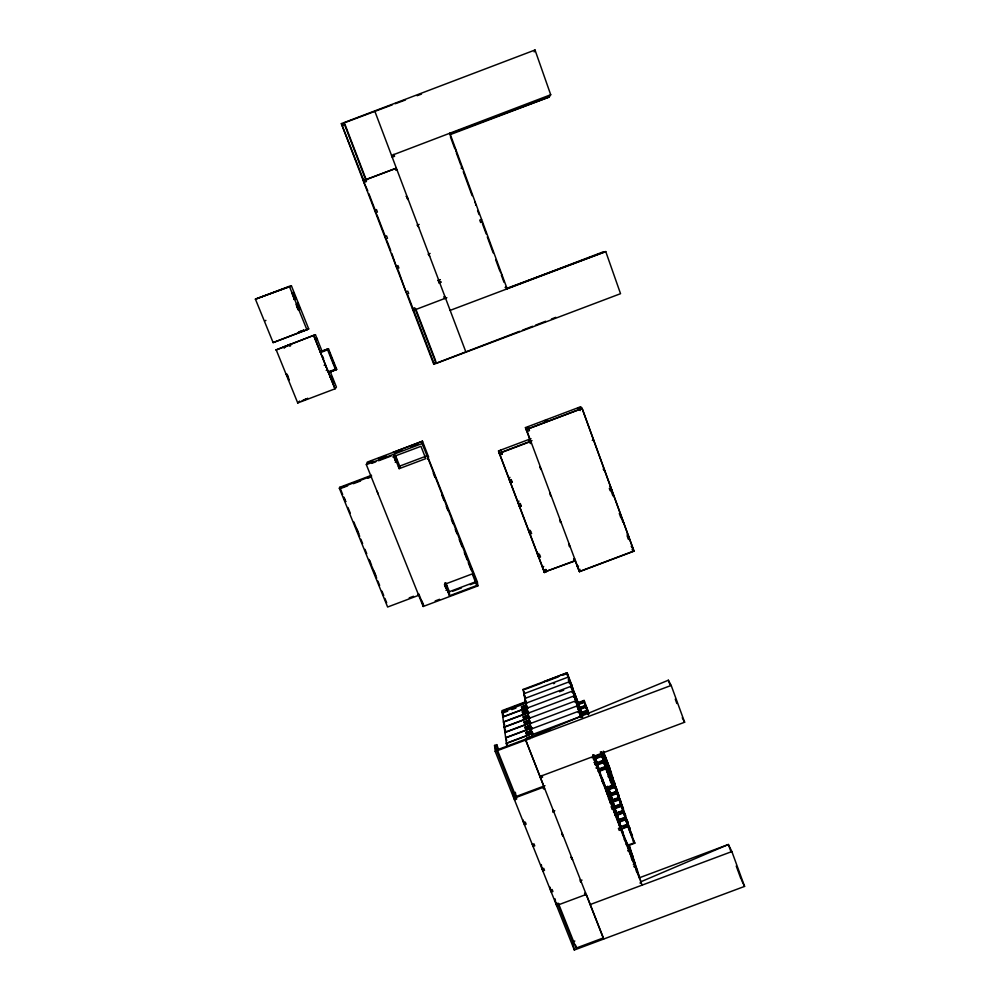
<?xml version="1.0" encoding="UTF-8"?>
<svg xmlns="http://www.w3.org/2000/svg" width="1000" height="1000" viewBox="0 0 1000 1000"><rect width="100%" height="100%" fill="white"/><g stroke="black" fill="none" stroke-linecap="round" stroke-linejoin="round"><path stroke-width="1.5" d="M519.562 331.312L436.1 363.263L436.15 362.137L433.862 363L433.775 364.325L620.538 293.688L605.75 251.575L506.538 288.463M477.35 581.788L477.825 585.925L423.188 606.487L423.263 605.087M470.138 584.7L477.375 581.975L428.35 458.3L428.462 456.55M418.8 593.95L418.7 595.312L387.625 607.025L339.338 488.237L339.762 487.3L371.287 475.387L371.587 476.138L339.338 488.237M427.55 459.288L428.45 456.675L422.45 441.163L392.837 452.45M440.962 282.15L439.137 282.875L438.275 280.262L440.075 279.587M477.825 585.925L422.212 443.525L422.45 441.163M455.05 147.587L454.888 148.925L450.387 136.738M455.775 151.375L455.95 150.062M439.137 282.875L438.275 280.262M393.062 456.75L420.962 446.312L425.775 458.625L399.162 468.675L399.688 466.112M396.712 462.287L397.088 460.625L395.188 455.838M394.888 455.962L396.775 460.737L396.413 462.4L394.562 455.238L394.087 456.838L396.238 461.987M394.087 456.838L394.562 455.238M371 476.287L371.287 475.387M423.188 606.487L366.337 464.625L367.262 462.113L422.438 441.275M534.15 51.925L535.013 50L341.35 123.625L433.775 364.325M474.7 202.738L475.087 202.037M413.488 309.9L413.113 310.525L446.838 297.688M475.588 205.138L475.988 204.462M506.3 288.55L507.175 288.888L449.8 133.075L449.688 134.825L549.237 97.025L550.712 94.75L535.013 50M330.513 377.488L333.5 383.462L331.312 376.863M333.137 383.6L331.163 376.925L333.5 383.462M332.725 383.75L333.462 382.788M332.262 379.688L331.625 380.275M330.662 377.775L331.388 377.15M336.712 369.375L328.6 372.688L336.712 369.375L328.45 348.688L320.725 351.613L320.55 352.587L328.062 349.588M302.1 400.712L307.9 398.375L304.075 399.825M329.012 372.287L328.338 372.038L335.812 368.963M481.925 222.362L482.475 221.812L480.65 222.512L479.75 220.1L481.587 219.4M276.212 349.862L297.738 402.962L299.688 401.062M407.325 293.85L408.688 293.575L407.775 291.2L405.962 291.887L398.175 270.038M321.875 350.775L320.288 351.938L328.45 348.688M615.712 814.163L616.263 814.675M288.637 379.588L288.538 380.1M287.413 375.25L287.413 375.25A19.712 0.725 -21 0 1 287.55 375.075M316.825 340.312L316.337 337.663L317.288 340.087M315.425 334.688L276.112 349.913L315.425 334.688L322.125 351.413M289.5 345.625L290.45 345.163M289.662 345.275L290.338 344.9L283.475 347.612L284.175 347.238M290.663 345.675L290.138 344.387L289.45 344.75L289.975 346.05M306.85 329.825L308.7 328.913L291.462 285.963L255.413 299.15L273.125 342.6L306.925 329.787L289.35 286.288L255.538 299.125M303.025 330.9L303.975 330.775L303.125 330.513M303.188 330.662L303.8 330.363L300.538 331.488M273.125 342.6L308.7 328.913M640.95 881.725L728.375 844.5L731.862 851.562L744.587 886.4L574.325 950L495.225 751.462L494.55 745.45L496.712 744.638L498.438 748.975M539.663 775.638L539.837 776.525L684.625 722.237L671.188 685.438L668.35 680.225L525.388 739.262L497.3 749.8L515.925 796.575L544.987 785.688M522.463 330.188L532.612 326.275M535.513 325.163L545.662 321.25M551.462 319.012L555.812 317.337M506.775 288.738L603.587 251.725M341.35 123.625L364.25 181.663L363.212 180.562L396.362 168.175L365.737 179.812L343.938 122.975L392.325 104.812M342.7 125.512L345.062 124.612L366.6 180.775L365.588 179.65L366.325 181.562L363.95 182.475L367.75 190.775M550.712 94.75L391.55 155.438M392.2 157.2L394.575 156.287L393.85 154.362M397 169.913L395.95 170.325L395.312 168.575M461.138 168.225L462.45 167.725L462.212 168.825L461.312 166.388M407.863 198.575L406.35 196.213L408.275 199.375M406.35 196.213L407.362 196.962M417.262 225.062L418.7 227.288M417.312 225.138L419.137 224.438M291.462 285.963L255.413 299.15M291.988 293.012L293.275 292.525L295.812 298.825L294.525 299.312M293.65 296.275L294.15 296.188M293.85 299.475L295.15 298.988M297.1 303.7L298.387 303.212M430.1 253.438L428.275 254.125L429.688 256.312M297.663 303.888L299.713 309M298.45 309.413L296.312 304.6M298.387 310.012L296.337 304.312M299.163 331.775L303.5 330.3M298.075 332.775L303.863 330.525M438.237 280.487L440.062 279.775M439.162 282.613L440.962 281.938M290.138 344.387L283.263 347.1L283.975 346.725L284.5 348.013M315.988 340.462L317.488 339.837M412.413 308.688L414.738 307.8L436.1 363.263M444.85 296.4L443.812 296.8L444.513 298.637M505.075 287.488L506.375 287L505.637 286.725M605.75 251.575L450.15 310.375M286.112 374.15L286.762 373.913M286.95 374.812L288.587 378.237M324.15 365.275L325.438 364.787M326.225 370.45L327.512 369.963M330.238 377.275L331.512 376.788L333.975 382.925L332.7 383.413M332.537 379.938L331.9 380.525M297.738 402.962L335.062 388.8L313.75 335.637L335 388.875L336.45 387.15L330.025 371.112M368.312 462.575L372.7 460.913M378.537 458.713L385.838 455.95M394.387 452.725L401.65 449.988M410.363 446.688L417.625 443.95M366.337 464.625L422.212 443.525M371.625 463.387L375.812 461.812M378.6 460.763L391.163 456.012M393.225 457.163L393.888 456.912M289.05 379.9L286.537 374.438M395.65 460.737L396.3 460.487L394.775 456.637M395.275 462.35L395.938 462.1L394.4 458.212M340.462 488.562L347.625 485.863M353.363 483.688L360.538 480.988M367.713 478.275L370.588 477.188M398.438 466.587L425.975 456.188M427.587 458.587L428.35 458.3M529.4 441.25L530.4 440.875L525.438 427.6L580.525 406.8L582.175 408.5L634.012 551.175L579.5 571.688L575.288 561.112M526.438 429.55L582.175 408.5M529.75 439.137L530.9 441.438L499.275 453.375L498.525 450.925L531 438.675M499.212 453.137L532.013 440.637M502.113 453.925L499.938 455.125L499.188 452.65M530.388 443.25L531.4 442.863M592.275 440.4L593.538 439.925M509.975 477.375L508.725 477.837L510.45 482.85L512.087 481.8M539.8 466.925L540.312 466.725M509.562 480.05L510.85 479.562M509.6 480.625L511.238 479.562M540.638 469.15L541.138 468.963M519.025 501.138L517.75 501.625L519.575 506.925L521.188 505.825M518.575 503.812L519.812 503.35M518.737 504.7L520.35 503.612M549.663 493.312L550.163 493.125M550.688 495.95L549.85 493.725M528.763 530.7L530 530.237M530.15 530.988L531.638 533.475L529.888 534.138L527.938 528.525M529.05 531.938L530.8 531.275M559.587 519.9L560.087 519.712M560.413 522.1L560.913 521.912M471.425 568.888L472.163 568.612M409.237 597.863L413.462 596.275M417.675 594.675L418.425 594.4M446.375 587.038L445.9 587.587L447.125 587.125L445.425 582.825M538.775 553.425L537.55 553.888L538.787 557.6L540.35 556.425M539.025 554.438L540.525 556.95M539.7 554.763L537.962 555.425L536.737 551.725M445.938 590.262L447.175 589.8L447.125 587.125M568.612 544.062L569.1 543.875M448.137 592.163L476.362 581.538L476.8 585.475L449.475 595.775L444.888 584.212L472.275 573.9L476.8 585.475M569.425 546.237L569.925 546.05M452.762 591.237L461.45 587.962M435.213 600.938L439.55 599.3M543.725 566.487L542.5 566.95L544.438 572.525L546.675 571.675L545.85 569.45L544.862 569.825M627.3 536.725L628.538 536.25L627.175 534.275M628.088 538.9L629.325 538.438L627.288 535.438L628.75 539.475M543.8 570.837L546.038 569.987M573.625 559L574.612 558.625M544.25 571.975L575.475 560.837L574.487 561.213L573.85 559.525M544.312 572.163L575.325 560.487M578.525 566.038L577.3 566.5L578.8 569.825L580.037 569.362M632.05 549.788L633.288 549.312L631.2 546.213M579.425 571.5L633.9 551L582.087 408.413L526.388 429.45L579.5 571.688M571.65 684.725L567.075 672.7L543.5 681.775M532.325 737.5L523.088 689.438L567.137 672.9M525.325 689.25L542.312 682.875M543.725 682.35L544.725 681.963M546.1 681.45L558.488 676.8M562.625 675.25L566.75 673.7L581.213 711.775M553.6 683.688L554.612 683.3M524.825 698.475L569.8 681.575M569.15 682.938L570.175 682.55M525.712 701.725L501.962 710.65L506.788 746.137M504.2 710.462L508.425 708.875M512.65 707.288L523.913 703.062M503.55 712.725L507.675 711.175M511.8 709.625L515.938 708.075M559.55 691.75L563.688 690.188M570.575 687.6L571.613 687.212M571.362 687.812L572.525 687.55L571.587 684.525M523.862 706.25L524.163 707.862L521.912 708.65L521.512 706.775L525.725 705.675M525.675 705.562L521.625 707.087L522.112 708.637M521.675 707.2L523.65 706.325M521.788 708.35L525.862 706.812L525.562 705.25M521.862 708.538L525.938 707.013M502.8 716.85L527.925 707.425M502.837 717.075L527.962 707.638M526.7 708.263L572.7 690.987L582.65 717.062M572.038 692.375L573.075 691.988M526.875 711.925L522.762 713.462L522.4 711.663L526.487 710.125L522.513 711.975L523.013 713.562L524.688 712.938M525.075 712.788L524.725 711.012L526.562 710.325L526.925 712.038M522.625 712.25L526.725 710.713M573.288 693.175L574.3 692.8L576.538 698.962L575.225 699.475M526.875 711.1L522.775 712.638L522.4 711.663M522.688 713.275L526.8 711.725L526.487 710.125M524.862 712.812L526.962 712.15M574.775 694.325L579.075 707.1L578.038 707.487M528.888 712.35L503.488 721.888L504.65 724.987M503.525 722.113L528.925 712.575M527.675 713.325L574.2 695.863L582.238 716.912M574.2 696.162L575.525 695.688M573.525 697.262L575.5 696.7M574.263 697.237L575.288 696.85M527.837 716.938L523.675 718.5L523.3 716.663L527.612 715.537L523.425 716.975L523.825 718.9M575.337 697.025L574.837 695.075M526.013 717.812L525.662 716.012L527.525 715.312L527.875 717.062M523.525 717.25L527.675 715.7M575.05 697.8L576.062 697.425M527.825 716.087L523.688 717.65L523.3 716.663M523.6 718.312L527.762 716.75L527.45 715.113M523.725 718.625L527.925 717.175M529.875 717.4L504.188 727.038L505.7 731.012M504.225 727.262L529.913 717.625M575.05 702.262L576.112 701.85M576.825 701.825L576.312 699.825M528.5 720.4L528.862 722.2L524.612 723.662L524.225 721.775L528.587 720.638M528.538 720.525L524.35 722.1L524.862 723.75M524.4 722.212L526.45 721.312M576.237 702.763L577.55 702.212M577.212 706.875L579.15 706.038L577.975 702.725L584.075 700.438L588.862 713.05M577.212 703.438L583.75 701.112L588.575 713.962M524.538 723.462L528.737 721.875L528.413 720.212M526.925 722.788L528.725 722.312M576.725 704.35L578.038 703.775L577.337 702.15M578.375 704L584.487 701.712L584.075 700.438M504.9 732.3L530.887 722.55M578.562 704.488L584.163 702.387L583.75 701.112M504.938 732.537L530.925 722.788M577.475 705.675L578.513 705.288M578.237 705.487L529.688 723.8L531.75 729.075M577.288 707.1L579.212 706.25M529.538 725.738L525.3 727.325L525.887 729.737L525.175 727.013L529.587 725.863M525.35 727.45L527.425 726.538M588.888 713.763L585.65 705.275L579.487 707.588L580.675 710.938L579.65 711.325M528.4 726.95L525.575 728.012L525.175 727.013M579.675 708.062L585.325 705.95L588.275 713.9M525.487 728.725L529.738 727.125L529.412 725.413M525.562 728.925L529.738 727.125M578.525 709.087L579.575 708.7L578.85 707.038M525.612 729.05L529.913 727.575L529.487 725.625M578.25 709.35L579.312 708.95M525.725 729.338L529.975 727.738M579.9 708.888L586.075 706.562L585.65 705.275M580.087 709.375L585.75 707.25L585.325 705.95M531.912 727.825L505.637 737.688L506.775 740.562M505.675 737.925L531.962 728.062M579.012 710.638L580.05 710.25M579.712 711.538L580.75 711.15M579.888 711.737L579.362 709.675M578.2 712.6L579.3 712.188M528.225 732.05L528.787 733.763L526.587 734.438L526.15 732.362L530.612 731.2M528.962 733.612L528.587 731.675L530.513 730.95L530.9 732.825L528.913 733.438M530.562 731.075L526.275 732.688L526.8 734.412M580.375 712.387L580.775 714.237M526.325 732.812L528.413 731.875M526.388 732.962L529.237 731.9M582.65 712.5L586.938 710.9M526.462 734.112L530.763 732.5L530.438 730.75M580.087 714.137L581.138 713.737L577.812 704.7M526.55 734.325L530.85 732.712M581.45 713.875L587.7 711.538L587.263 710.212L581.038 712.55L582.238 715.95L581.2 716.338M526.7 734.725L531.013 733.112M581.638 714.375L587.362 712.225L588.387 714.912M533.038 733.2L506.388 743.2L507.537 746.1M533.088 733.438L506.425 743.45L507.575 746.35M580.312 716.05L581.388 715.65M567.075 672.7L580.538 716.488L531.8 734.788L532.212 735.825M581.275 716.562L582.312 716.175M540.85 732.588L541.512 732.337M545.775 730.738L550.025 729.137M527.463 739.638L527.137 737.837L531.65 736.663M531.6 736.538L527.137 737.837M527.312 738.288L529.438 737.35M495.225 751.462L671.188 685.438M539.812 776.375L541.975 775.562L542.6 777.15L540.425 777.962M593.875 755.987L596.987 764.762L594.712 759.75M594.25 756.612L594.738 758.65M594.987 760.938L596.138 760.5L594.763 756.637L601.613 754.075L608.675 772.862L608.138 771.213M592.038 757.825L593.237 757.375M594.163 757.525L597.9 769.575M596.225 756.7L598.737 755.763M595.262 758.25L602.125 755.675L601.613 754.075M593.375 759.175L594.55 758.737M595.475 758.787L601.763 756.425M602.712 757.438L605.15 756.525L611.475 773.3L605.15 756.525M595.075 761.2L596.213 760.775M594.2 762.387L595.4 761.938L593.787 756.75M603.175 758.875L605.625 757.95M594.288 762.675L595.8 762.188M595.2 763.162L596.362 762.725M599.425 762.35L603.225 760.925L609.975 778.863L603.75 762.275M594.975 764.4L596.163 763.95M595.062 764.688L596.25 764.237M597.188 764.412L604.138 761.8L603.6 760.163L596.675 762.763L598.062 766.7M597.4 764.95L603.763 762.562M604.5 762.913L606.975 761.988L607.463 763.45L604.975 764.375M603.812 763.725L606.638 762.663L617.263 790.638L616.737 789.062M597.562 766.8L598.837 769.6L605.275 767.188L612.1 785.35L605.675 787.763M596.987 767.412L598.15 766.975M595.925 767.987L597.125 767.537L595.487 762.225M544.575 788.612L543.612 788.975L542.825 786.5L543 787.387M599.163 770.738L606.188 768.1L605.65 766.413L598.625 769.05L603.462 784.112M598.075 771.462L599.25 771.012M606.325 768.5L608.825 767.575L609.325 769.062L606.825 770.013M599.362 771.287L605.812 768.863M608.2 774.225L610.725 773.275L611.237 774.812L608.7 775.763M601.175 777.438L600.388 775.387M607.987 776.6L610.9 775.512L610.388 773.975L621.337 802.862L620.788 801.213M602.425 779.538L601.962 777.375L604.625 784.712L603.775 782.675M601.987 781.625L603.15 781.188M610.112 780.088L612.675 779.125L619.275 796.675L608.488 768.25L608.987 769.75M609.987 780.7L612.325 779.825L623.462 809.188L612.325 779.825M610.625 781.65L613.188 780.688L612.675 779.125M610.5 782.275L612.85 781.4M612.325 783.95L612.9 785.675L605.875 788.312L605.125 786.025M607.75 787.85L620.862 829.75L619.2 830.375L618.438 828.388L620.1 827.763M611.938 786.7L614.312 785.812L625.625 815.675L625.037 813.938M606.075 789.25L607.212 788.825M553.025 810.1L553.325 812.3L553.625 811.175M608.713 789.137L615.188 786.712L614.663 785.1L608.2 787.525L612.7 801.65L619.338 799.163L618.775 797.487L612.163 799.963L618.425 798.213L630.1 829.1L629.5 827.288M607.775 789.638L608.85 789.237M554.812 810.738L553.138 811.363L553.325 812.3M606.188 791.413L607.35 790.975M606.287 791.7L607.438 791.263M607.513 791.4L608.625 790.987M607.6 791.675L608.713 791.263M608.375 791.538L609.45 791.125M607.513 792.35L607.987 793.012M609 792.175L609.987 794.887M606.938 793.35L608.088 792.925M607.025 793.637L609.338 792.85M608.312 793.55L609.425 793.138M609.087 793.8L610.175 793.4M607.3 794.513L609.15 793.9L611.888 802.562M627.25 820.537L627.837 822.3L616.337 791.938L610.15 793.675L616.688 791.225L617.238 792.862L610.675 795.325M608.112 795.725L609.25 795.3M607.938 796.012L609.087 795.588M608.263 798.037L609.438 797.6M611.025 798.575L611.8 801.4L611.725 800.387M609.012 800.013L610.188 799.575M610.15 799.775L611.362 799.237M610.337 799.95L611.45 799.525M611.075 800.062L612.175 799.663M610.075 800.85L611.213 800.425L612.038 804.1M609.938 802.412L611.35 801.912L614.025 809.3L613.325 807.1L612.175 807.537M610.2 803.138L611.362 802.7M612.35 804.112L613.462 803.7M611.95 805.475L613.088 805.05M611.2 806.8L613.438 805.788M612.4 806.5L613.538 806.075M611.3 807.1L612.475 806.663M613.1 806.488L614.212 806.075M619.325 805.088L614.212 806.413L620.913 803.9L621.475 805.625L614.763 808.138L612.788 801.938M612.95 808.263L614.075 807.788M611.962 808.787L613.138 808.337M612.062 809.087L613.237 808.65M614.712 808.25L616.325 811.925M614.412 810.625L615.538 810.2M614.062 812.188L615.212 811.762M615.237 811.838L616.013 813.85M615.188 813.062L616.312 812.638M532.275 844.463L533.95 843.838L534.75 845.837L533.075 846.462M562.663 836.062L562.362 833.888M615.087 815.025L616.225 814.55M614.925 815.462L616.1 815.025M623.312 812.975L617.087 815.312L615.05 808.95M617.312 819.788L618.45 819.362M624.963 817.95L618.475 819.775L625.325 817.2L625.938 819.013L619.05 821.587L616.975 815.075M619.25 822.125L625.562 819.762L631.1 834.3M620.475 826.338L623.162 833.763M620.675 826.7L627.625 824.1L628.237 825.95L621.188 828.6L619.15 821.888M620.925 826.75L619.65 822.862M623.425 826.287L627.25 824.85L634.025 842.887L627.663 845.263M571.287 858.025L571.075 857.025L572.55 859.825L571.775 857.85M624.2 839.675L625.35 839.237M624.95 839.613L625.725 841.6M626.087 844.613L627.225 844.188L631.237 856.7M627.863 845.8L634.812 843.2L634.175 841.3M628.85 848.062L629.412 850.487M628.05 848.612L629.2 848.175M629.237 849.35L630.35 848.938M629.338 849.663L630.45 849.237L628.7 844.587M628 850.65L629.163 850.212M628.112 850.975L629.263 850.537M629.362 851.087L630.05 850.837M629.487 852.312L630.638 851.888M629.587 852.638L630.737 852.2M630.625 853.263L628.1 845.725L631.987 858.675M631.525 856.438L632.65 856.025M631.362 858.462L632.513 858.025M550.462 890.113L552.125 889.5L552.913 891.462L551.25 892.075L549.938 887.1M580.325 879.638L580.625 881.775L580.862 880.562M632.1 860.387L633.25 859.95M582.038 880.113L580.388 880.738L580.625 881.775M633.962 864.038L635.1 863.612L627.9 844.8M633.325 864.613L634.5 864.175M634.075 866.562L635.237 866.125M634.188 866.9L635.35 866.462M636.237 871.162L637.4 870.725M585.55 892.938L584.6 893.288L585.2 894.812M586.15 894.463L556.6 905.512L556.138 902.938M639.388 877.775L728.375 844.5L730.987 851.675M639.95 883.012L641.137 882.575M731.862 851.562L590.112 904.575L589.862 903.487M574.325 950L572.737 941.812L574.825 941.038M555.075 898.863L556 903.988L558.125 903.2L558.725 904.712L558.525 903.637L576.213 948.062L603.375 937.913L586.462 894.837M449.75 133.875L549.237 97.025M395.238 103.737L405.438 99.987M417.1 95.712L421.475 94.1M298.9 309.812L300.125 309.413M265.062 320.7L265.925 320.412M296.475 303.75L297.712 303.4L300.012 309.462M294.375 299.288L295.812 298.825M294.538 298.863L295.475 298.65M293.425 295.637L294.188 295.45M293.012 292.987L294.788 299.125M292.25 292.8L293.275 292.525M396.725 266.238L397.95 265.587L398.875 267.987L397.05 268.675L391.825 253.487M500.45 272.65L501.138 272.762M502.013 275.138L501.312 275L504.012 282.325M386.388 239.312L385.65 239L387.488 238.3L386.562 235.888L384.725 236.575L385.475 236.938L376.975 214.8M428.425 254.225L428.938 254.037M376.438 213.412L375.562 212.738L377.413 212.037L376.475 209.6L374.637 210.3L375.525 211.012L368.862 193.663M603.162 469.087L604.963 471.375M609.637 485.875L611.087 487.775L609.325 488.438L610.138 490.65L611.888 490L610.438 488.075M621.525 518.725L622.85 520.588M622.312 520.9L623.638 522.788M343.938 122.975L345.062 124.612M546.475 419.663L547.65 421.413M632.5 548.925L634.012 551.175M544.212 420.513L545.375 422.275M682.237 717.738L684.625 722.237M525.438 427.6L526.538 429.75M526.087 429.338L527.175 431.463L529.45 430.6L527.7 426.75L528.162 427.987M741.562 880.188L744.587 886.4M374.825 111.225L465.887 352M286.762 374.35L288.5 378.175M343.988 497.25L345.75 501.6M356.925 529.1L358.688 533.438M369.875 560.95L371.637 565.288M373.988 571.075L375.75 575.425M339.762 487.3L342.688 494.513M343.862 497.4L345.625 501.725M347.962 507.5L350.312 513.275M353.825 521.925L359.7 536.35M360.863 539.237L362.625 543.562M364.975 549.338L366.737 553.663M369.075 559.438L370.25 562.325M372.013 566.65L376.7 578.2M377.875 581.087L379.637 585.413M381.975 591.188L383.738 595.513M384.913 598.4L386.675 602.725M292.337 294.225L293.863 298.012M296.5 305.738L298.038 309.575M298.663 332.312L298.012 332.625M421.975 601.1L423.65 605.288M316.112 337.8L317.075 340.213M419.038 594.55L422.725 603.763M377.088 491.238L378.237 494.1M322.612 356.3L323.6 358.787M325.138 364.9L326.163 367.4M293.075 292.6L295.6 298.9M292.925 292.663L295.45 298.962M292.613 292.663L295.3 299.025M292.4 292.738L295.038 299.125M494.55 745.45L514.712 796.062M558.038 904.9L572.737 941.812M328.038 349L336.325 369.762M329.725 353.738L334.15 364.812M327.65 349.9L335.425 369.363M394.325 456.262L399.162 468.675M394.4 457.512L395.825 461.1M444.588 584.125L446.125 588.3M444.45 584.65L445.925 588.375M503.6 715.788L502.163 712.15L571.237 686.237L581.287 712.562M395.412 455.312L400.175 467.35M445.975 583.125L449.363 591.7L449.475 595.775M445.138 582.938L446.838 587.238L445.213 583.225M526.15 732.362L526.538 733.375M543.288 784.862L525.388 739.262L603.65 939.05M562.463 835.088L561.675 833.1L561.888 834.062M524.775 698.263L526.725 703.263M525.712 703.1L527.725 708.363M526.663 708.037L528.7 713.363M525.862 706.812L526.237 707.788M422.5 443.638L424.062 447.638M472.45 571.512L475.8 580.1M527.638 713.1L529.688 718.487M526.8 711.725L527.175 712.7M433.25 473.05L434.938 477.388M441.725 494.75L443.988 500.538M446.238 506.325L447.938 510.662M451.325 519.338L453.025 523.675M455.288 529.462L456.975 533.8M459.237 539.587L462.062 546.825M464.325 552.612L467.15 559.837M468.288 562.737L471.112 569.975M528.625 718.275L530.662 723.487M530.712 723.713L528.675 718.5L575.725 700.837L581.987 717.188M527.762 716.75L528.138 717.738M523.95 707.887L523.462 706.488M529.65 723.562L531.7 728.838M528.737 721.875L529.125 722.875M530.688 728.988L532.775 734.312M532.438 733.575L530.737 729.225L578.9 711.15L581.125 716.963M521.512 706.775L521.888 707.738M525.8 717.837L525.3 716.375M526.663 721.237L526.975 722.962M531.763 734.538L532.163 735.575L531.138 730.263M530.763 732.5L531.163 733.525M526.763 722.987L526.25 721.475M527.587 726.338L527.962 728.225M527.737 728.25L527.225 726.712M524.225 721.775L524.612 722.775M529.65 737.262L529.925 738.838M523.088 689.438L524.663 693.475M525.588 698.05L523.913 693.737L568.4 677.025L578.7 704M593.538 754.862L600.487 773.475M605.763 786.825L621.312 827.55M608.25 794.25L607.475 792.225L607.737 793.062M593.25 755.35L637.5 871.062M600.6 775.312L601.45 777.55M625.087 839.338L625.925 841.525M629.562 850.875L630.35 852.925M592.688 754.912L639.637 877.675M594.263 759.737L596.287 765.025M415.788 309.025L435.6 360.7M386.938 240.738L390.737 250.65M407.863 295.275L412.238 306.663M412.788 308.087L433.862 363M586.075 706.562L588.775 713.662M603.513 753.238L613.35 778.95L612.85 777.438M612.1 777.2L606.638 762.663M601.675 751.988L602.725 754.762L602.225 753.225M601.487 752.1L604.663 760.65L604.15 759.075M601.275 752.362L606.65 766.675L606.112 765.075M600.363 751.875L610.763 779.188L610.2 777.5M601.75 756.162L612.9 785.675M634.812 843.2L622.725 811.213L616.312 813.012L623.088 810.462L623.675 812.237L616.812 814.862L614.85 808.425M625.513 819.4L631.663 835.75M577.975 702.725L579.2 705.612M568.275 679.712L569.825 683.763M575.6 698.938L578.375 706.438M580.712 714.112L581.638 716.538M577.3 705.938L581.525 717.013M608.35 787.2L609.35 789.862M610.237 792.862L608.225 787.275L608.9 789.638L614.85 787.412L614.312 785.812M607.612 786.263L612.175 798.275M612.212 799.075L610 793.462M580.538 716.488L580.95 717.537M607.35 786.612L612.837 801.012M612.825 801.712L614.237 805.425M607.038 786.862L614.812 807.175M606.812 787.062L607.775 789.575M594.963 756.75L596.05 759.6M606.625 786.912L618.237 817.675M609.812 796L607.137 787.537M617 814.8L618.45 818.587M593.975 754.862L597.337 763.7M606.188 786.862L618.913 820.15M628.225 844.463L632.75 856.338M594.05 755.913L595.05 758.525M595.837 760.537L596.888 763.312M502.212 454.263L500.775 450.075M511.375 479.963L512.212 482.188M520.487 504.038L521.325 506.262M498.525 450.925L543.138 568.625M499.175 453.025L544.438 572.525M406.838 197.162L407.75 199.562M539.975 467.287L540.812 469.525M559.8 520.363L560.625 522.562M568.837 544.55L569.65 546.737M530.55 443.575L528.75 439.525L529.225 440.775M456.287 152.738L460.812 165.025M463.25 171.65L472.1 195.662M477.575 210.538L479.062 214.575M482.463 223.825L486.213 233.988M487.275 236.887L493.162 252.875M495.637 259.587L499.913 271.2M668.35 680.225L669.938 684.587M675.263 699.137L676.85 703.512M736.237 866.038L740.962 878.95M580.525 406.8L581.163 408.55M610.25 488.575L612.9 495.875M619.275 513.4L620.862 517.788M580.275 410.538L578.275 407.663L578.725 408.9M609.138 766.325L609.625 767.775L603.375 751.175L603.837 752.575M614.775 783.188L615.288 784.725L604.825 757.188L605.3 758.625M631.812 834.2L632.425 836.062L620.55 804.625L621.125 806.35L614.963 808.662L612.987 802.45M608.462 766.038L608.938 767.487M610.288 771.538L610.775 773.012M628.737 826.975L629.338 828.787M633.4 840.975L634.025 842.887M616.337 791.938L616.888 793.575L610.875 795.837L608.987 789.912M618.425 798.213L618.975 799.887L612.9 802.175L610.962 796.112M627.25 824.85L627.863 826.712L621.475 829.1L619.35 822.425M601.475 752.913L601.987 754.45M603.4 758.763L603.913 760.337M611.538 783.625L612.1 785.35M629.075 844.963L642.05 885.138L592.625 755.788L592.888 756.625M628.438 845.062L637.388 872.775M626.05 840.588L627 843.55M617.175 815.6L619.163 821.575M622.625 831.413L623.35 833.7M607.7 787.7L608.675 789.3M613.812 806.963L614.125 807.913M606.4 787.562L606.675 788.425M606.938 788.775L615.062 814.412M579.688 706.9L580.312 708.9M596.6 761.025L597.388 763.55M598.513 767.175L599.325 769.762M579.85 709.062L580.5 711.162M575.85 697.362L576.538 698.962M579.612 709L580.237 711.038M580.4 712.038L581.138 713.737M596.112 762.663L596.987 764.762M574.138 692.862L574.663 694.5M575.6 697.425L576.138 699.275M577.075 702.212L577.65 704.15M578.587 707.1L579.188 709.137M580.938 714.762L581.613 716.825M572.375 687.425L581.45 716.787M573.688 693.025L574.163 694.55M576.65 702.613L577.137 704.2M571.912 687.775L572.288 688.988M575.662 945.25L576.213 948.062M543.787 786.137L543.962 787.025L513.888 798.3L512.95 791.462M524.288 694.7L525.163 699.225M525.2 699.438L526.087 704.075M526.138 704.287L527.05 709.038M527.087 709.25L528.025 714.1M528.075 714.325L529.025 719.287M529.075 719.513L530.05 724.587M530.1 724.825L531.1 730.025M525.638 705.45L525.975 707.125M525.45 705.6L525.712 707M526.375 710.487L526.65 711.912M527.325 715.475L527.612 716.938M528.3 720.575L528.587 722.062M529.3 725.788L529.587 727.312M530.312 731.125L530.612 732.688M524.375 711.375L524.913 712.925M542.337 868.012L542.837 870.95L544.5 870.325L543.713 868.35L542.05 868.975L541.312 864.587M524.038 822.087L524.45 824.812L526.125 824.188L525.325 822.175L523.65 822.812L523.25 820.088M515.312 792.262L516.675 799.062L514.513 799.875L513.8 794.638M496.712 744.638L497.3 749.8M287.512 375.5L287.45 375.538A19.712 0.725 -21 0 1 287.538 375.425L287.512 375.5M293.675 295.9L294.337 295.75L293.675 295.9"/></g></svg>
